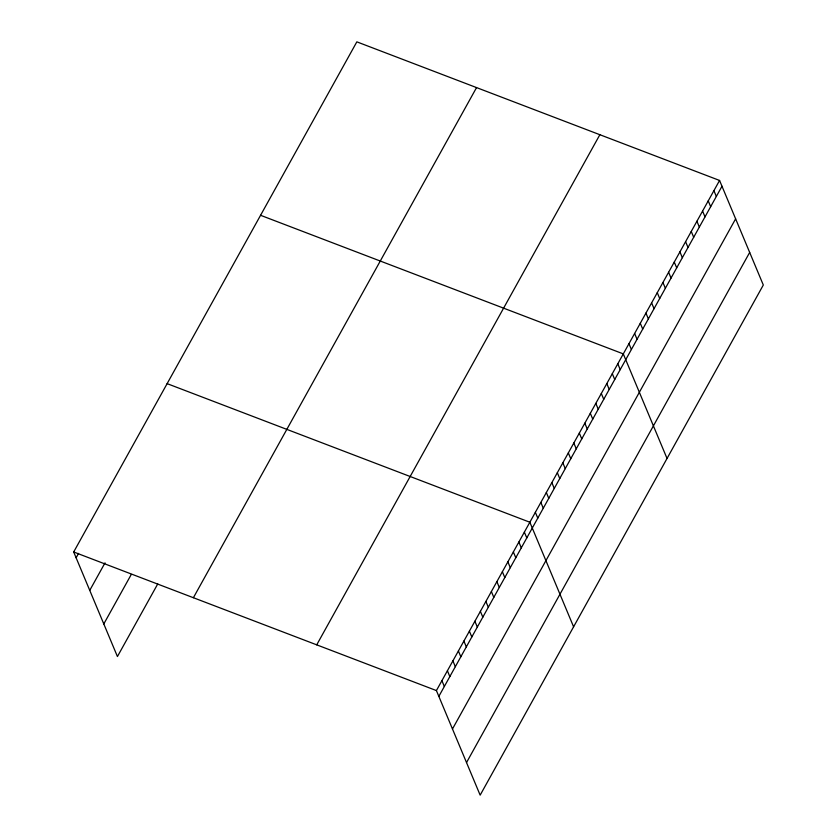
<?xml version="1.0" encoding="UTF-8"?>
<svg xmlns="http://www.w3.org/2000/svg" width="837" height="837" viewBox="0 0 837 837"><rect width="100%" height="100%" fill="white"/><g stroke="black" fill="none" stroke-linecap="round" stroke-linejoin="round"><path stroke-width="1.26" d="M73.687 551.981L356.844 41.85L719.569 180.457L763.313 285.019L480.156 795.15L436.412 690.577L73.687 551.981L117.431 656.543L157.743 583.933M76.115 557.777L78.563 553.383M89.747 590.378L105.023 562.862M103.798 623.952L131.283 574.444M193.389 597.712L476.546 87.592M316.721 644.846L599.867 134.715M436.412 690.577L719.569 180.457M438.839 696.384L721.996 186.253M452.472 728.975L735.629 218.844M466.523 762.559L749.68 252.429M260.569 215.297L623.293 353.894L667.037 458.467M167.128 383.639L529.852 522.236L573.596 626.808M713.909 190.658L716.336 196.454M708.238 200.859L710.665 206.666M702.578 211.06L705.005 216.867M696.918 221.261L699.345 227.068M691.257 231.462L693.685 237.269M685.587 241.673L688.014 247.47M679.926 251.874L682.354 257.67M674.266 262.075L676.694 267.871M668.606 272.276L671.033 278.083M662.935 282.477L665.363 288.284M657.275 292.678L659.702 298.485M651.615 302.889L654.042 308.686M645.944 313.09L648.372 318.887M640.284 323.291L642.711 329.087M634.624 333.492L637.051 339.299M628.964 343.693L631.391 349.5M617.8 363.802L620.227 369.598M612.307 373.7L614.735 379.506M606.804 383.608L609.231 389.404M601.311 393.505L603.739 399.312M595.818 403.413L598.246 409.209M590.315 413.311L592.742 419.117M584.822 423.219L587.25 429.015M579.33 433.116L581.757 438.923M573.826 443.024L576.254 448.82M568.333 452.922L570.761 458.728M562.83 462.819L565.257 468.626M557.337 472.727L559.765 478.534M551.845 482.625L554.272 488.431M546.341 492.533L548.769 498.339M540.848 502.43L543.276 508.237M535.356 512.338L537.783 518.134M524.36 532.144L526.787 537.94M518.867 542.041L521.294 547.848M513.363 551.949L515.791 557.745M507.871 561.847L510.298 567.653M502.378 571.755L504.805 577.551M496.875 581.652L499.302 587.459M491.382 591.56L493.809 597.356M485.889 601.458L488.316 607.264M480.386 611.366L482.813 617.162M474.893 621.263L477.32 627.07M469.39 631.171L471.817 636.967M463.897 641.069L466.324 646.875M458.404 650.977L460.831 656.773M452.901 660.874L455.328 666.681M447.408 670.772L449.835 676.578M441.915 680.68L444.342 686.486"/></g></svg>
